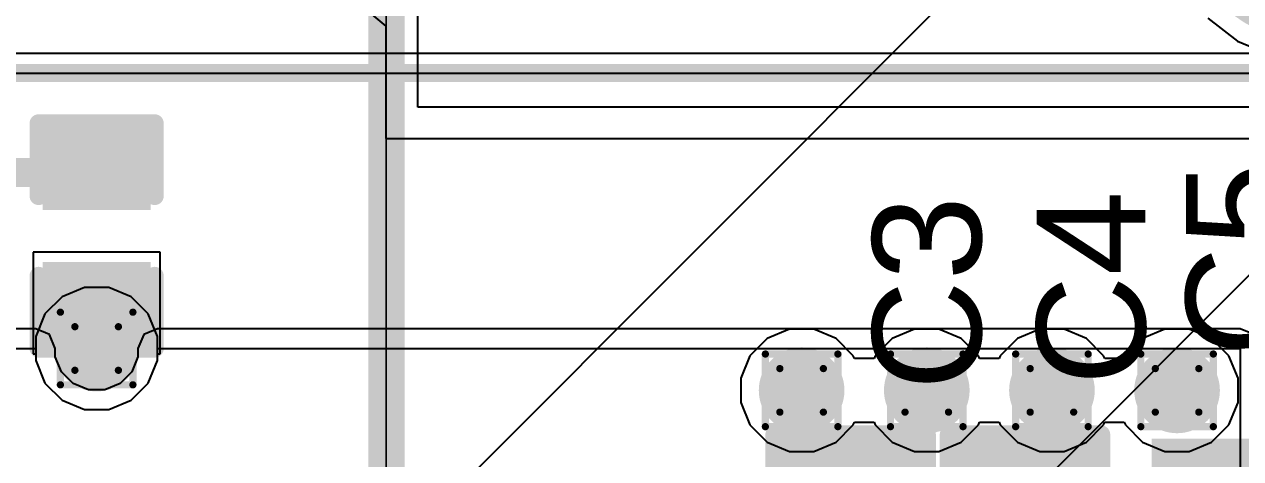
# Model space of a CAD drawing. Header units: inches. Extents: x -11 to 5433, y -4 to 5447.
# Drawn here: x -5.04 to 3.48, y 12.8 to 15.84 of the extents above; entities that cross this region are included whole.
import ezdxf

# ---------------------------------------------------------------- set-up
doc = ezdxf.new("R2010")
doc.units = ezdxf.units.IN
for name, color, linetype in [('Bottom Layer', 5, 'Continuous'), ('Bottom Overlay', 54, 'Continuous'), ('Bottom Paste', 16, 'Continuous'), ('Bottom Solder', 6, 'Continuous'), ('Drill Drawing', 1, 'Continuous'), ('Ground', 16, 'Continuous'), ('Mechanical 4', 56, 'Continuous'), ('Power', 76, 'Continuous'), ('Top Layer', 1, 'Continuous'), ('Top Overlay', 2, 'Continuous'), ('Top Paste', 8, 'Continuous'), ('Top Solder', 216, 'Continuous'), ('Via Holes', 16, 'Continuous')]:
    doc.layers.add(name, color=color, linetype=linetype)
doc.styles.add('Arial', font='', dxfattribs={"height": 0.2})
doc.styles.get('Arial').set_extended_font_data('Arial')

# ---------------------------------------------------------------- blocks, each defined once
blk = doc.blocks.new('6_TSOP__B_28')
at = {"layer": 'Bottom Layer'}
for points in [[(-1.512, 0.747), (-1.512, 1.255), (-0.813, 1.255), (-0.813, 0.747)], [(0.813, 0.747), (0.813, 1.255), (1.512, 1.255), (1.512, 0.747)], [(-1.512, -0.254), (-1.512, 0.254), (-0.813, 0.254), (-0.813, -0.254)], [(0.813, -0.254), (0.813, 0.254), (1.512, 0.254), (1.512, -0.254)], [(-1.512, -1.255), (-1.512, -0.747), (-0.813, -0.747), (-0.813, -1.255)], [(0.813, -1.255), (0.813, -0.747), (1.512, -0.747), (1.512, -1.255)]]:
    blk.add_hatch(color=5, dxfattribs=at).paths.add_polyline_path(points)
at = {"layer": 'Bottom Paste'}
for points in [[(-1.512, 0.747), (-1.512, 1.255), (-0.813, 1.255), (-0.813, 0.747)], [(0.813, 0.747), (0.813, 1.255), (1.512, 1.255), (1.512, 0.747)], [(-1.512, -0.254), (-1.512, 0.254), (-0.813, 0.254), (-0.813, -0.254)], [(0.813, -0.254), (0.813, 0.254), (1.512, 0.254), (1.512, -0.254)], [(-1.512, -1.255), (-1.512, -0.747), (-0.813, -0.747), (-0.813, -1.255)], [(0.813, -1.255), (0.813, -0.747), (1.512, -0.747), (1.512, -1.255)]]:
    blk.add_hatch(color=16, dxfattribs=at).paths.add_polyline_path(points)
at = {"layer": 'Bottom Solder'}
for points in [[(-1.6136, 0.6454), (-1.6136, 1.3566), (-0.7114, 1.3566), (-0.7114, 0.6454)], [(0.7114, 0.6454), (0.7114, 1.3566), (1.6136, 1.3566), (1.6136, 0.6454)], [(-1.6136, -0.3556), (-1.6136, 0.3556), (-0.7114, 0.3556), (-0.7114, -0.3556)], [(0.7114, -0.3556), (0.7114, 0.3556), (1.6136, 0.3556), (1.6136, -0.3556)], [(-1.6136, -1.3566), (-1.6136, -0.6454), (-0.7114, -0.6454), (-0.7114, -1.3566)], [(0.7114, -1.3566), (0.7114, -0.6454), (1.6136, -0.6454), (1.6136, -1.3566)]]:
    blk.add_hatch(color=6, dxfattribs=at).paths.add_polyline_path(points)
at = {"layer": 'Bottom Overlay'}
for points in [[(0.7112, 1.5494, 0.127, 0.127, 0), (-0.6996, 1.5488, 0.127, 0.127, 0)], [(-0.6996, 1.5488, 0.127, 0.127, 0), (-0.6996, 1.3716, 0.127, 0.127, 0)], [(0.7112, 1.5494, 0.127, 0.127, 0), (0.7112, 1.3722, 0.127, 0.127, 0)], [(-1.8034, -0.889, 0.127, 0.127, 0), (-1.8034, -1.143, 0.127, 0.127, 0)], [(-1.8034, -0.889, 0.127, 0.127, 0), (-1.6764, -1.016, 0.127, 0.127, 0)], [(-1.6764, -1.016, 0.127, 0.127, 0), (-1.8034, -1.143, 0.127, 0.127, 0)], [(-0.6996, -1.3716, 0.127, 0.127, 0), (-0.6996, -1.5488, 0.127, 0.127, 0)], [(0.7112, -1.3722, 0.127, 0.127, 0), (0.7112, -1.5494, 0.127, 0.127, 0)], [(-0.6996, -1.5488, 0.127, 0.127, 0), (0.7112, -1.5494, 0.127, 0.127, 0)]]:
    blk.add_lwpolyline(points, format="xyseb", dxfattribs=at)
for points in [[(-0.7313, 1.5488, 0.0635, 0.0635, 1), (-0.6678, 1.5488, 0.0635, 0.0635, 1)], [(-0.7313, 1.5488, 0.0635, 0.0635, 1), (-0.6678, 1.5488, 0.0635, 0.0635, 1)], [(0.6794, 1.5494, 0.0635, 0.0635, 1), (0.7429, 1.5494, 0.0635, 0.0635, 1)], [(0.6794, 1.5494, 0.0635, 0.0635, 1), (0.7429, 1.5494, 0.0635, 0.0635, 1)], [(-0.7313, 1.3716, 0.0635, 0.0635, 1), (-0.6678, 1.3716, 0.0635, 0.0635, 1)], [(0.6794, 1.3722, 0.0635, 0.0635, 1), (0.7429, 1.3722, 0.0635, 0.0635, 1)], [(-1.8352, -0.889, 0.0635, 0.0635, 1), (-1.7716, -0.889, 0.0635, 0.0635, 1)], [(-1.8352, -0.889, 0.0635, 0.0635, 1), (-1.7716, -0.889, 0.0635, 0.0635, 1)], [(-1.7082, -1.016, 0.0635, 0.0635, 1), (-1.6446, -1.016, 0.0635, 0.0635, 1)], [(-1.7082, -1.016, 0.0635, 0.0635, 1), (-1.6446, -1.016, 0.0635, 0.0635, 1)], [(-1.8352, -1.143, 0.0635, 0.0635, 1), (-1.7716, -1.143, 0.0635, 0.0635, 1)], [(-1.8352, -1.143, 0.0635, 0.0635, 1), (-1.7716, -1.143, 0.0635, 0.0635, 1)], [(-0.7313, -1.3716, 0.0635, 0.0635, 1), (-0.6678, -1.3716, 0.0635, 0.0635, 1)], [(0.6794, -1.3722, 0.0635, 0.0635, 1), (0.7429, -1.3722, 0.0635, 0.0635, 1)], [(-0.7313, -1.5488, 0.0635, 0.0635, 1), (-0.6678, -1.5488, 0.0635, 0.0635, 1)], [(-0.7313, -1.5488, 0.0635, 0.0635, 1), (-0.6678, -1.5488, 0.0635, 0.0635, 1)], [(0.6794, -1.5494, 0.0635, 0.0635, 1), (0.7429, -1.5494, 0.0635, 0.0635, 1)], [(0.6794, -1.5494, 0.0635, 0.0635, 1), (0.7429, -1.5494, 0.0635, 0.0635, 1)]]:
    blk.add_lwpolyline(points, format="xyseb", close=True, dxfattribs=at)
blk = doc.blocks.new('C___0603_47')
at = {"layer": 'Top Layer'}
for points in [[(-0.381, 0.4445), (-0.381, -0.4445), (-1.143, -0.4445), (-1.143, 0.4445)], [(1.143, 0.4445), (1.143, -0.4445), (0.381, -0.4445), (0.381, 0.4445)]]:
    blk.add_hatch(color=1, dxfattribs=at).paths.add_polyline_path(points)
at = {"layer": 'Top Paste'}
for points in [[(-0.381, 0.4445), (-0.381, -0.4445), (-1.143, -0.4445), (-1.143, 0.4445)], [(1.143, 0.4445), (1.143, -0.4445), (0.381, -0.4445), (0.381, 0.4445)]]:
    blk.add_hatch(color=8, dxfattribs=at).paths.add_polyline_path(points)
at = {"layer": 'Top Solder'}
for points in [[(-0.321, 0.5045), (-0.321, -0.5045), (-1.203, -0.5045), (-1.203, 0.5045)], [(1.203, 0.5045), (1.203, -0.5045), (0.321, -0.5045), (0.321, 0.5045)]]:
    blk.add_hatch(color=216, dxfattribs=at).paths.add_polyline_path(points)
at = {"layer": 'Top Overlay'}
for points in [[(-1.2446, 0.5334, 0.127, 0.127, 0), (-0.4572, 0.5334, 0.127, 0.127, 0)], [(-1.2446, 0.5334, 0.127, 0.127, 0), (-1.2446, -0.5334, 0.127, 0.127, 0)], [(0.4572, 0.5334, 0.127, 0.127, 0), (1.2446, 0.5334, 0.127, 0.127, 0)], [(1.2446, 0.5334, 0.127, 0.127, 0), (1.2446, -0.5334, 0.127, 0.127, 0)], [(-1.2446, -0.5334, 0.127, 0.127, 0), (-0.4572, -0.5334, 0.127, 0.127, 0)], [(0.4572, -0.5334, 0.127, 0.127, 0), (1.2446, -0.5334, 0.127, 0.127, 0)]]:
    blk.add_lwpolyline(points, format="xyseb", dxfattribs=at)
for points in [[(-1.2764, 0.5334, 0.0635, 0.0635, 1), (-1.2128, 0.5334, 0.0635, 0.0635, 1)], [(-1.2764, 0.5334, 0.0635, 0.0635, 1), (-1.2128, 0.5334, 0.0635, 0.0635, 1)], [(-0.4889, 0.5334, 0.0635, 0.0635, 1), (-0.4254, 0.5334, 0.0635, 0.0635, 1)], [(0.4254, 0.5334, 0.0635, 0.0635, 1), (0.4889, 0.5334, 0.0635, 0.0635, 1)], [(1.2128, 0.5334, 0.0635, 0.0635, 1), (1.2764, 0.5334, 0.0635, 0.0635, 1)], [(1.2128, 0.5334, 0.0635, 0.0635, 1), (1.2764, 0.5334, 0.0635, 0.0635, 1)], [(-1.2764, -0.5334, 0.0635, 0.0635, 1), (-1.2128, -0.5334, 0.0635, 0.0635, 1)], [(-1.2764, -0.5334, 0.0635, 0.0635, 1), (-1.2128, -0.5334, 0.0635, 0.0635, 1)], [(-0.4889, -0.5334, 0.0635, 0.0635, 1), (-0.4254, -0.5334, 0.0635, 0.0635, 1)], [(0.4254, -0.5334, 0.0635, 0.0635, 1), (0.4889, -0.5334, 0.0635, 0.0635, 1)], [(1.2128, -0.5334, 0.0635, 0.0635, 1), (1.2764, -0.5334, 0.0635, 0.0635, 1)], [(1.2128, -0.5334, 0.0635, 0.0635, 1), (1.2764, -0.5334, 0.0635, 0.0635, 1)]]:
    blk.add_lwpolyline(points, format="xyseb", close=True, dxfattribs=at)
blk = doc.blocks.new('TL3340AF160QG_48')
at = {"layer": 'Top Solder'}
for p in [(-1.71, 0.3751), (0.7722, 1.9528)]:
    blk.add_line(p, (-5443.0227, 5441.6372), dxfattribs=at)
blk = doc.blocks.new('C___0402_193')
at = {"layer": 'Top Layer'}
for points in [[(-0.6985, -0.3175), (-0.6985, 0.3175), (-0.2413, 0.3175), (-0.2413, -0.3175)], [(0.2413, -0.3175), (0.2413, 0.3175), (0.6985, 0.3175), (0.6985, -0.3175)]]:
    blk.add_hatch(color=1, dxfattribs=at).paths.add_polyline_path(points)
at = {"layer": 'Top Paste'}
for points in [[(-0.6985, -0.3175), (-0.6985, 0.3175), (-0.2413, 0.3175), (-0.2413, -0.3175)], [(0.2413, -0.3175), (0.2413, 0.3175), (0.6985, 0.3175), (0.6985, -0.3175)]]:
    blk.add_hatch(color=8, dxfattribs=at).paths.add_polyline_path(points)
at = {"layer": 'Top Solder'}
for points in [[(-0.7585, -0.3775), (-0.7585, 0.3775), (-0.1813, 0.3775), (-0.1813, -0.3775)], [(0.1813, -0.3775), (0.1813, 0.3775), (0.7585, 0.3775), (0.7585, -0.3775)]]:
    blk.add_hatch(color=216, dxfattribs=at).paths.add_polyline_path(points)
at = {"layer": 'Top Overlay'}
for points in [[(-0.7874, -0.4064, 0.127, 0.127, 0), (-0.7874, 0.4064, 0.127, 0.127, 0)], [(-0.2794, 0.4064, 0.127, 0.127, 0), (-0.7874, 0.4064, 0.127, 0.127, 0)], [(0.7874, 0.4064, 0.127, 0.127, 0), (0.2794, 0.4064, 0.127, 0.127, 0)], [(0.7874, -0.4064, 0.127, 0.127, 0), (0.7874, 0.4064, 0.127, 0.127, 0)], [(-0.2794, -0.4064, 0.127, 0.127, 0), (-0.7874, -0.4064, 0.127, 0.127, 0)], [(0.7874, -0.4064, 0.127, 0.127, 0), (0.2794, -0.4064, 0.127, 0.127, 0)]]:
    blk.add_lwpolyline(points, format="xyseb", dxfattribs=at)
for points in [[(-0.8191, 0.4064, 0.0635, 0.0635, 1), (-0.7556, 0.4064, 0.0635, 0.0635, 1)], [(-0.8191, 0.4064, 0.0635, 0.0635, 1), (-0.7556, 0.4064, 0.0635, 0.0635, 1)], [(-0.3111, 0.4064, 0.0635, 0.0635, 1), (-0.2477, 0.4064, 0.0635, 0.0635, 1)], [(0.2477, 0.4064, 0.0635, 0.0635, 1), (0.3111, 0.4064, 0.0635, 0.0635, 1)], [(0.7556, 0.4064, 0.0635, 0.0635, 1), (0.8191, 0.4064, 0.0635, 0.0635, 1)], [(0.7556, 0.4064, 0.0635, 0.0635, 1), (0.8191, 0.4064, 0.0635, 0.0635, 1)], [(-0.8191, -0.4064, 0.0635, 0.0635, 1), (-0.7556, -0.4064, 0.0635, 0.0635, 1)], [(-0.8191, -0.4064, 0.0635, 0.0635, 1), (-0.7556, -0.4064, 0.0635, 0.0635, 1)], [(-0.3111, -0.4064, 0.0635, 0.0635, 1), (-0.2477, -0.4064, 0.0635, 0.0635, 1)], [(0.2477, -0.4064, 0.0635, 0.0635, 1), (0.3111, -0.4064, 0.0635, 0.0635, 1)], [(0.7556, -0.4064, 0.0635, 0.0635, 1), (0.8191, -0.4064, 0.0635, 0.0635, 1)], [(0.7556, -0.4064, 0.0635, 0.0635, 1), (0.8191, -0.4064, 0.0635, 0.0635, 1)]]:
    blk.add_lwpolyline(points, format="xyseb", close=True, dxfattribs=at)
blk = doc.blocks.new('C___0603_225')
at = {"layer": 'Top Layer'}
for points in [[(-0.381, 0.4445), (-0.381, -0.4445), (-1.143, -0.4445), (-1.143, 0.4445)], [(1.143, 0.4445), (1.143, -0.4445), (0.381, -0.4445), (0.381, 0.4445)]]:
    blk.add_hatch(color=1, dxfattribs=at).paths.add_polyline_path(points)
at = {"layer": 'Top Paste'}
for points in [[(-0.381, 0.4445), (-0.381, -0.4445), (-1.143, -0.4445), (-1.143, 0.4445)], [(1.143, 0.4445), (1.143, -0.4445), (0.381, -0.4445), (0.381, 0.4445)]]:
    blk.add_hatch(color=8, dxfattribs=at).paths.add_polyline_path(points)
at = {"layer": 'Top Solder'}
for points in [[(-0.321, 0.5045), (-0.321, -0.5045), (-1.203, -0.5045), (-1.203, 0.5045)], [(1.203, 0.5045), (1.203, -0.5045), (0.321, -0.5045), (0.321, 0.5045)]]:
    blk.add_hatch(color=216, dxfattribs=at).paths.add_polyline_path(points)
at = {"layer": 'Top Overlay'}
for points in [[(-1.2446, 0.5334, 0.127, 0.127, 0), (-0.4572, 0.5334, 0.127, 0.127, 0)], [(-1.2446, 0.5334, 0.127, 0.127, 0), (-1.2446, -0.5334, 0.127, 0.127, 0)], [(0.4572, 0.5334, 0.127, 0.127, 0), (1.2446, 0.5334, 0.127, 0.127, 0)], [(1.2446, 0.5334, 0.127, 0.127, 0), (1.2446, -0.5334, 0.127, 0.127, 0)], [(-1.2446, -0.5334, 0.127, 0.127, 0), (-0.4572, -0.5334, 0.127, 0.127, 0)], [(0.4572, -0.5334, 0.127, 0.127, 0), (1.2446, -0.5334, 0.127, 0.127, 0)]]:
    blk.add_lwpolyline(points, format="xyseb", dxfattribs=at)
for points in [[(-1.2764, 0.5334, 0.0635, 0.0635, 1), (-1.2128, 0.5334, 0.0635, 0.0635, 1)], [(-1.2764, 0.5334, 0.0635, 0.0635, 1), (-1.2128, 0.5334, 0.0635, 0.0635, 1)], [(-0.4889, 0.5334, 0.0635, 0.0635, 1), (-0.4254, 0.5334, 0.0635, 0.0635, 1)], [(0.4254, 0.5334, 0.0635, 0.0635, 1), (0.4889, 0.5334, 0.0635, 0.0635, 1)], [(1.2128, 0.5334, 0.0635, 0.0635, 1), (1.2764, 0.5334, 0.0635, 0.0635, 1)], [(1.2128, 0.5334, 0.0635, 0.0635, 1), (1.2764, 0.5334, 0.0635, 0.0635, 1)], [(-1.2764, -0.5334, 0.0635, 0.0635, 1), (-1.2128, -0.5334, 0.0635, 0.0635, 1)], [(-1.2764, -0.5334, 0.0635, 0.0635, 1), (-1.2128, -0.5334, 0.0635, 0.0635, 1)], [(-0.4889, -0.5334, 0.0635, 0.0635, 1), (-0.4254, -0.5334, 0.0635, 0.0635, 1)], [(0.4254, -0.5334, 0.0635, 0.0635, 1), (0.4889, -0.5334, 0.0635, 0.0635, 1)], [(1.2128, -0.5334, 0.0635, 0.0635, 1), (1.2764, -0.5334, 0.0635, 0.0635, 1)], [(1.2128, -0.5334, 0.0635, 0.0635, 1), (1.2764, -0.5334, 0.0635, 0.0635, 1)]]:
    blk.add_lwpolyline(points, format="xyseb", close=True, dxfattribs=at)

msp = doc.modelspace()

# ---------------------------------------------------------------- hatches: boundary and pattern name
at = {"layer": 'Bottom Layer'}
h = msp.add_hatch(color=5, dxfattribs=at)
edge = h.paths.add_edge_path()
edge.add_arc((-4.5301, 13.5681), 0.3, 0, 360)
h = msp.add_hatch(color=5, dxfattribs=at)
edge = h.paths.add_edge_path()
edge.add_arc((0.408, 13.2755), 0.3, 0, 360)
h = msp.add_hatch(color=5, dxfattribs=at)
edge = h.paths.add_edge_path()
edge.add_arc((1.2847, 13.2755), 0.3, 0, 360)
h = msp.add_hatch(color=5, dxfattribs=at)
edge = h.paths.add_edge_path()
edge.add_arc((2.1613, 13.2755), 0.3, 0, 360)
h = msp.add_hatch(color=5, dxfattribs=at)
edge = h.paths.add_edge_path()
edge.add_arc((3.0379, 13.2755), 0.3, 0, 360)
at = {"layer": 'Ground'}
h = msp.add_hatch(color=16, dxfattribs=at)
edge = h.paths.add_edge_path()
edge.add_arc((-4.5301, 13.5681), 0.3, 0, 360)
h = msp.add_hatch(color=16, dxfattribs=at)
edge = h.paths.add_edge_path()
edge.add_arc((0.408, 13.2755), 0.3, 0, 360)
h = msp.add_hatch(color=16, dxfattribs=at)
edge = h.paths.add_edge_path()
edge.add_arc((1.2847, 13.2755), 0.3, 0, 360)
h = msp.add_hatch(color=16, dxfattribs=at)
edge = h.paths.add_edge_path()
edge.add_arc((2.1613, 13.2755), 0.3, 0, 360)
h = msp.add_hatch(color=16, dxfattribs=at)
edge = h.paths.add_edge_path()
edge.add_arc((3.0379, 13.2755), 0.3, 0, 360)
at = {"layer": 'Power'}
h = msp.add_hatch(color=76, dxfattribs=at)
edge = h.paths.add_edge_path()
edge.add_arc((-4.5301, 13.5681), 0.3, 0, 360)
h = msp.add_hatch(color=76, dxfattribs=at)
edge = h.paths.add_edge_path()
edge.add_arc((0.408, 13.2755), 0.3, 0, 360)
h = msp.add_hatch(color=76, dxfattribs=at)
edge = h.paths.add_edge_path()
edge.add_arc((1.2847, 13.2755), 0.3, 0, 360)
h = msp.add_hatch(color=76, dxfattribs=at)
edge = h.paths.add_edge_path()
edge.add_arc((2.1613, 13.2755), 0.3, 0, 360)
h = msp.add_hatch(color=76, dxfattribs=at)
edge = h.paths.add_edge_path()
edge.add_arc((3.0379, 13.2755), 0.3, 0, 360)
at = {"layer": 'Top Layer'}
h = msp.add_hatch(color=1, dxfattribs=at)
edge = h.paths.add_edge_path()
edge.add_arc((-4.5301, 13.5681), 0.3, 0, 360)
h = msp.add_hatch(color=1, dxfattribs=at)
edge = h.paths.add_edge_path()
edge.add_arc((0.408, 13.2755), 0.3, 0, 360)
h = msp.add_hatch(color=1, dxfattribs=at)
edge = h.paths.add_edge_path()
edge.add_arc((1.2847, 13.2755), 0.3, 0, 360)
h = msp.add_hatch(color=1, dxfattribs=at)
edge = h.paths.add_edge_path()
edge.add_arc((2.1613, 13.2755), 0.3, 0, 360)
h = msp.add_hatch(color=1, dxfattribs=at)
edge = h.paths.add_edge_path()
edge.add_arc((3.0379, 13.2755), 0.3, 0, 360)
at = {"layer": 'Via Holes'}
h = msp.add_hatch(color=7, dxfattribs=at)
edge = h.paths.add_edge_path()
edge.add_arc((-4.5301, 13.5681), 0.15, 0, 360)
h = msp.add_hatch(color=7, dxfattribs=at)
edge = h.paths.add_edge_path()
edge.add_arc((0.408, 13.2755), 0.15, 0, 360)
h = msp.add_hatch(color=7, dxfattribs=at)
edge = h.paths.add_edge_path()
edge.add_arc((1.2847, 13.2755), 0.15, 0, 360)
h = msp.add_hatch(color=7, dxfattribs=at)
edge = h.paths.add_edge_path()
edge.add_arc((2.1613, 13.2755), 0.15, 0, 360)
h = msp.add_hatch(color=7, dxfattribs=at)
edge = h.paths.add_edge_path()
edge.add_arc((3.0379, 13.2755), 0.15, 0, 360)

# ---------------------------------------------------------------- linework, layer by layer
at = {"layer": 'Bottom Layer'}
for p, q in [((3.254, 15.8776), (3.4609, 15.7188)), ((3.4609, 15.7188), (3.7019, 15.619)), ((-4.9571, 13.7056), (-5.7624, 13.7056)), ((-4.8599, 13.6653), (-4.9571, 13.7056)), ((-4.8197, 13.5681), (-4.8599, 13.6653)), ((-4.2003, 13.6653), (-4.2406, 13.5681)), ((-4.1031, 13.7056), (-4.2003, 13.6653)), ((3.4798, 13.7056), (-4.1031, 13.7056)), ((3.577, 13.6653), (3.4798, 13.7056)), ((-6.067, 13.5681), (-4.9571, 13.5681)), ((-4.9571, 13.5681), (-4.9571, 13.4832)), ((-4.8197, 13.5105), (-4.8197, 13.5681)), ((-4.2406, 13.5681), (-4.2406, 13.5105)), ((-4.1031, 13.4832), (-4.1031, 13.5681)), ((-4.1031, 13.5681), (3.4798, 13.5681)), ((3.4798, 13.5681), (3.4798, 11.5562)), ((-4.9571, 13.4832), (-4.8921, 13.3262)), ((-4.7756, 13.4041), (-4.8197, 13.5105)), ((-4.2406, 13.5105), (-4.2847, 13.4041)), ((-4.1681, 13.3262), (-4.1031, 13.4832)), ((-4.6941, 13.3226), (-4.7756, 13.4041)), ((-4.2847, 13.4041), (-4.3661, 13.3226)), ((-4.8921, 13.3262), (-4.772, 13.2061)), ((-4.5877, 13.2786), (-4.6941, 13.3226)), ((-4.3661, 13.3226), (-4.4725, 13.2786)), ((-4.2883, 13.2061), (-4.1681, 13.3262)), ((-4.4725, 13.2786), (-4.5877, 13.2786)), ((-4.772, 13.2061), (-4.6151, 13.1411)), ((-4.6151, 13.1411), (-4.4452, 13.1411)), ((-4.4452, 13.1411), (-4.2883, 13.2061))]:
    msp.add_line(p, q, dxfattribs=at)
msp.add_lwpolyline([(3.9605, 15.8602, 0.2794, 0.2794, -0.414214), (3.2366, 16.5841, 0.2794, 0.2794, 0)], format="xyseb", dxfattribs=at)
at = {"layer": 'Drill Drawing'}
for points in [[(-4.7841, 13.8221, 0.0508, 0.0508, 0), (-4.2761, 13.8221, 0.0508, 0.0508, 0)], [(-4.7841, 13.3141, 0.0508, 0.0508, 0), (-4.7841, 13.8221, 0.0508, 0.0508, 0)], [(-4.2761, 13.3141, 0.0508, 0.0508, 0), (-4.2761, 13.8221, 0.0508, 0.0508, 0)], [(-4.6825, 13.7205, 0.0508, 0.0508, 0), (-4.3777, 13.7205, 0.0508, 0.0508, 0)], [(-4.6825, 13.4157, 0.0508, 0.0508, 0), (-4.6825, 13.7205, 0.0508, 0.0508, 0)], [(-4.3777, 13.4157, 0.0508, 0.0508, 0), (-4.3777, 13.7205, 0.0508, 0.0508, 0)], [(0.154, 13.5295, 0.0508, 0.0508, 0), (0.662, 13.5295, 0.0508, 0.0508, 0)], [(0.154, 13.0215, 0.0508, 0.0508, 0), (0.154, 13.5295, 0.0508, 0.0508, 0)], [(0.662, 13.0215, 0.0508, 0.0508, 0), (0.662, 13.5295, 0.0508, 0.0508, 0)], [(1.0307, 13.5295, 0.0508, 0.0508, 0), (1.5387, 13.5295, 0.0508, 0.0508, 0)], [(1.0307, 13.0215, 0.0508, 0.0508, 0), (1.0307, 13.5295, 0.0508, 0.0508, 0)], [(1.5387, 13.0215, 0.0508, 0.0508, 0), (1.5387, 13.5295, 0.0508, 0.0508, 0)], [(1.9073, 13.5295, 0.0508, 0.0508, 0), (2.4153, 13.5295, 0.0508, 0.0508, 0)], [(1.9073, 13.0215, 0.0508, 0.0508, 0), (1.9073, 13.5295, 0.0508, 0.0508, 0)], [(2.4153, 13.0215, 0.0508, 0.0508, 0), (2.4153, 13.5295, 0.0508, 0.0508, 0)], [(2.7839, 13.5295, 0.0508, 0.0508, 0), (3.2919, 13.5295, 0.0508, 0.0508, 0)], [(2.7839, 13.0215, 0.0508, 0.0508, 0), (2.7839, 13.5295, 0.0508, 0.0508, 0)], [(3.2919, 13.0215, 0.0508, 0.0508, 0), (3.2919, 13.5295, 0.0508, 0.0508, 0)], [(-4.6825, 13.4157, 0.0508, 0.0508, 0), (-4.3777, 13.4157, 0.0508, 0.0508, 0)], [(0.2556, 13.4279, 0.0508, 0.0508, 0), (0.5604, 13.4279, 0.0508, 0.0508, 0)], [(0.2556, 13.1231, 0.0508, 0.0508, 0), (0.2556, 13.4279, 0.0508, 0.0508, 0)], [(0.5604, 13.1231, 0.0508, 0.0508, 0), (0.5604, 13.4279, 0.0508, 0.0508, 0)], [(1.1323, 13.4279, 0.0508, 0.0508, 0), (1.4371, 13.4279, 0.0508, 0.0508, 0)], [(1.1323, 13.1231, 0.0508, 0.0508, 0), (1.1323, 13.4279, 0.0508, 0.0508, 0)], [(1.4371, 13.1231, 0.0508, 0.0508, 0), (1.4371, 13.4279, 0.0508, 0.0508, 0)], [(2.0089, 13.4279, 0.0508, 0.0508, 0), (2.3137, 13.4279, 0.0508, 0.0508, 0)], [(2.0089, 13.1231, 0.0508, 0.0508, 0), (2.0089, 13.4279, 0.0508, 0.0508, 0)], [(2.3137, 13.1231, 0.0508, 0.0508, 0), (2.3137, 13.4279, 0.0508, 0.0508, 0)], [(2.8855, 13.4279, 0.0508, 0.0508, 0), (3.1903, 13.4279, 0.0508, 0.0508, 0)], [(2.8855, 13.1231, 0.0508, 0.0508, 0), (2.8855, 13.4279, 0.0508, 0.0508, 0)], [(3.1903, 13.1231, 0.0508, 0.0508, 0), (3.1903, 13.4279, 0.0508, 0.0508, 0)], [(-4.7841, 13.3141, 0.0508, 0.0508, 0), (-4.2761, 13.3141, 0.0508, 0.0508, 0)], [(0.2556, 13.1231, 0.0508, 0.0508, 0), (0.5604, 13.1231, 0.0508, 0.0508, 0)], [(1.1323, 13.1231, 0.0508, 0.0508, 0), (1.4371, 13.1231, 0.0508, 0.0508, 0)], [(2.0089, 13.1231, 0.0508, 0.0508, 0), (2.3137, 13.1231, 0.0508, 0.0508, 0)], [(2.8855, 13.1231, 0.0508, 0.0508, 0), (3.1903, 13.1231, 0.0508, 0.0508, 0)], [(0.154, 13.0215, 0.0508, 0.0508, 0), (0.662, 13.0215, 0.0508, 0.0508, 0)], [(1.0307, 13.0215, 0.0508, 0.0508, 0), (1.5387, 13.0215, 0.0508, 0.0508, 0)], [(1.9073, 13.0215, 0.0508, 0.0508, 0), (2.4153, 13.0215, 0.0508, 0.0508, 0)], [(2.7839, 13.0215, 0.0508, 0.0508, 0), (3.2919, 13.0215, 0.0508, 0.0508, 0)]]:
    msp.add_lwpolyline(points, format="xyseb", dxfattribs=at)
for points in [[(-4.7968, 13.8221, 0.0254, 0.0254, 1), (-4.7714, 13.8221, 0.0254, 0.0254, 1)], [(-4.7968, 13.8221, 0.0254, 0.0254, 1), (-4.7714, 13.8221, 0.0254, 0.0254, 1)], [(-4.2888, 13.8221, 0.0254, 0.0254, 1), (-4.2634, 13.8221, 0.0254, 0.0254, 1)], [(-4.2888, 13.8221, 0.0254, 0.0254, 1), (-4.2634, 13.8221, 0.0254, 0.0254, 1)], [(-4.6952, 13.7205, 0.0254, 0.0254, 1), (-4.6698, 13.7205, 0.0254, 0.0254, 1)], [(-4.6952, 13.7205, 0.0254, 0.0254, 1), (-4.6698, 13.7205, 0.0254, 0.0254, 1)], [(-4.3904, 13.7205, 0.0254, 0.0254, 1), (-4.365, 13.7205, 0.0254, 0.0254, 1)], [(-4.3904, 13.7205, 0.0254, 0.0254, 1), (-4.365, 13.7205, 0.0254, 0.0254, 1)], [(0.1413, 13.5295, 0.0254, 0.0254, 1), (0.1667, 13.5295, 0.0254, 0.0254, 1)], [(0.1413, 13.5295, 0.0254, 0.0254, 1), (0.1667, 13.5295, 0.0254, 0.0254, 1)], [(0.6493, 13.5295, 0.0254, 0.0254, 1), (0.6747, 13.5295, 0.0254, 0.0254, 1)], [(0.6493, 13.5295, 0.0254, 0.0254, 1), (0.6747, 13.5295, 0.0254, 0.0254, 1)], [(1.018, 13.5295, 0.0254, 0.0254, 1), (1.0434, 13.5295, 0.0254, 0.0254, 1)], [(1.018, 13.5295, 0.0254, 0.0254, 1), (1.0434, 13.5295, 0.0254, 0.0254, 1)], [(1.526, 13.5295, 0.0254, 0.0254, 1), (1.5514, 13.5295, 0.0254, 0.0254, 1)], [(1.526, 13.5295, 0.0254, 0.0254, 1), (1.5514, 13.5295, 0.0254, 0.0254, 1)], [(1.8946, 13.5295, 0.0254, 0.0254, 1), (1.92, 13.5295, 0.0254, 0.0254, 1)], [(1.8946, 13.5295, 0.0254, 0.0254, 1), (1.92, 13.5295, 0.0254, 0.0254, 1)], [(2.4026, 13.5295, 0.0254, 0.0254, 1), (2.428, 13.5295, 0.0254, 0.0254, 1)], [(2.4026, 13.5295, 0.0254, 0.0254, 1), (2.428, 13.5295, 0.0254, 0.0254, 1)], [(2.7712, 13.5295, 0.0254, 0.0254, 1), (2.7966, 13.5295, 0.0254, 0.0254, 1)], [(2.7712, 13.5295, 0.0254, 0.0254, 1), (2.7966, 13.5295, 0.0254, 0.0254, 1)], [(3.2792, 13.5295, 0.0254, 0.0254, 1), (3.3046, 13.5295, 0.0254, 0.0254, 1)], [(3.2792, 13.5295, 0.0254, 0.0254, 1), (3.3046, 13.5295, 0.0254, 0.0254, 1)], [(-4.6952, 13.4157, 0.0254, 0.0254, 1), (-4.6698, 13.4157, 0.0254, 0.0254, 1)], [(-4.6952, 13.4157, 0.0254, 0.0254, 1), (-4.6698, 13.4157, 0.0254, 0.0254, 1)], [(-4.3904, 13.4157, 0.0254, 0.0254, 1), (-4.365, 13.4157, 0.0254, 0.0254, 1)], [(-4.3904, 13.4157, 0.0254, 0.0254, 1), (-4.365, 13.4157, 0.0254, 0.0254, 1)], [(0.2429, 13.4279, 0.0254, 0.0254, 1), (0.2683, 13.4279, 0.0254, 0.0254, 1)], [(0.2429, 13.4279, 0.0254, 0.0254, 1), (0.2683, 13.4279, 0.0254, 0.0254, 1)], [(0.5477, 13.4279, 0.0254, 0.0254, 1), (0.5731, 13.4279, 0.0254, 0.0254, 1)], [(0.5477, 13.4279, 0.0254, 0.0254, 1), (0.5731, 13.4279, 0.0254, 0.0254, 1)], [(1.1196, 13.4279, 0.0254, 0.0254, 1), (1.145, 13.4279, 0.0254, 0.0254, 1)], [(1.1196, 13.4279, 0.0254, 0.0254, 1), (1.145, 13.4279, 0.0254, 0.0254, 1)], [(1.4244, 13.4279, 0.0254, 0.0254, 1), (1.4498, 13.4279, 0.0254, 0.0254, 1)], [(1.4244, 13.4279, 0.0254, 0.0254, 1), (1.4498, 13.4279, 0.0254, 0.0254, 1)], [(1.9962, 13.4279, 0.0254, 0.0254, 1), (2.0216, 13.4279, 0.0254, 0.0254, 1)], [(1.9962, 13.4279, 0.0254, 0.0254, 1), (2.0216, 13.4279, 0.0254, 0.0254, 1)], [(2.301, 13.4279, 0.0254, 0.0254, 1), (2.3264, 13.4279, 0.0254, 0.0254, 1)], [(2.301, 13.4279, 0.0254, 0.0254, 1), (2.3264, 13.4279, 0.0254, 0.0254, 1)], [(2.8728, 13.4279, 0.0254, 0.0254, 1), (2.8982, 13.4279, 0.0254, 0.0254, 1)], [(2.8728, 13.4279, 0.0254, 0.0254, 1), (2.8982, 13.4279, 0.0254, 0.0254, 1)], [(3.1776, 13.4279, 0.0254, 0.0254, 1), (3.203, 13.4279, 0.0254, 0.0254, 1)], [(3.1776, 13.4279, 0.0254, 0.0254, 1), (3.203, 13.4279, 0.0254, 0.0254, 1)], [(-4.7968, 13.3141, 0.0254, 0.0254, 1), (-4.7714, 13.3141, 0.0254, 0.0254, 1)], [(-4.7968, 13.3141, 0.0254, 0.0254, 1), (-4.7714, 13.3141, 0.0254, 0.0254, 1)], [(-4.2888, 13.3141, 0.0254, 0.0254, 1), (-4.2634, 13.3141, 0.0254, 0.0254, 1)], [(-4.2888, 13.3141, 0.0254, 0.0254, 1), (-4.2634, 13.3141, 0.0254, 0.0254, 1)], [(0.2429, 13.1231, 0.0254, 0.0254, 1), (0.2683, 13.1231, 0.0254, 0.0254, 1)], [(0.2429, 13.1231, 0.0254, 0.0254, 1), (0.2683, 13.1231, 0.0254, 0.0254, 1)], [(0.5477, 13.1231, 0.0254, 0.0254, 1), (0.5731, 13.1231, 0.0254, 0.0254, 1)], [(0.5477, 13.1231, 0.0254, 0.0254, 1), (0.5731, 13.1231, 0.0254, 0.0254, 1)], [(1.1196, 13.1231, 0.0254, 0.0254, 1), (1.145, 13.1231, 0.0254, 0.0254, 1)], [(1.1196, 13.1231, 0.0254, 0.0254, 1), (1.145, 13.1231, 0.0254, 0.0254, 1)], [(1.4244, 13.1231, 0.0254, 0.0254, 1), (1.4498, 13.1231, 0.0254, 0.0254, 1)], [(1.4244, 13.1231, 0.0254, 0.0254, 1), (1.4498, 13.1231, 0.0254, 0.0254, 1)], [(1.9962, 13.1231, 0.0254, 0.0254, 1), (2.0216, 13.1231, 0.0254, 0.0254, 1)], [(1.9962, 13.1231, 0.0254, 0.0254, 1), (2.0216, 13.1231, 0.0254, 0.0254, 1)], [(2.301, 13.1231, 0.0254, 0.0254, 1), (2.3264, 13.1231, 0.0254, 0.0254, 1)], [(2.301, 13.1231, 0.0254, 0.0254, 1), (2.3264, 13.1231, 0.0254, 0.0254, 1)], [(2.8728, 13.1231, 0.0254, 0.0254, 1), (2.8982, 13.1231, 0.0254, 0.0254, 1)], [(2.8728, 13.1231, 0.0254, 0.0254, 1), (2.8982, 13.1231, 0.0254, 0.0254, 1)], [(3.1776, 13.1231, 0.0254, 0.0254, 1), (3.203, 13.1231, 0.0254, 0.0254, 1)], [(3.1776, 13.1231, 0.0254, 0.0254, 1), (3.203, 13.1231, 0.0254, 0.0254, 1)], [(0.1413, 13.0215, 0.0254, 0.0254, 1), (0.1667, 13.0215, 0.0254, 0.0254, 1)], [(0.1413, 13.0215, 0.0254, 0.0254, 1), (0.1667, 13.0215, 0.0254, 0.0254, 1)], [(0.6493, 13.0215, 0.0254, 0.0254, 1), (0.6747, 13.0215, 0.0254, 0.0254, 1)], [(0.6493, 13.0215, 0.0254, 0.0254, 1), (0.6747, 13.0215, 0.0254, 0.0254, 1)], [(1.018, 13.0215, 0.0254, 0.0254, 1), (1.0434, 13.0215, 0.0254, 0.0254, 1)], [(1.018, 13.0215, 0.0254, 0.0254, 1), (1.0434, 13.0215, 0.0254, 0.0254, 1)], [(1.526, 13.0215, 0.0254, 0.0254, 1), (1.5514, 13.0215, 0.0254, 0.0254, 1)], [(1.526, 13.0215, 0.0254, 0.0254, 1), (1.5514, 13.0215, 0.0254, 0.0254, 1)], [(1.8946, 13.0215, 0.0254, 0.0254, 1), (1.92, 13.0215, 0.0254, 0.0254, 1)], [(1.8946, 13.0215, 0.0254, 0.0254, 1), (1.92, 13.0215, 0.0254, 0.0254, 1)], [(2.4026, 13.0215, 0.0254, 0.0254, 1), (2.428, 13.0215, 0.0254, 0.0254, 1)], [(2.4026, 13.0215, 0.0254, 0.0254, 1), (2.428, 13.0215, 0.0254, 0.0254, 1)], [(2.7712, 13.0215, 0.0254, 0.0254, 1), (2.7966, 13.0215, 0.0254, 0.0254, 1)], [(2.7712, 13.0215, 0.0254, 0.0254, 1), (2.7966, 13.0215, 0.0254, 0.0254, 1)], [(3.2792, 13.0215, 0.0254, 0.0254, 1), (3.3046, 13.0215, 0.0254, 0.0254, 1)], [(3.2792, 13.0215, 0.0254, 0.0254, 1), (3.3046, 13.0215, 0.0254, 0.0254, 1)]]:
    msp.add_lwpolyline(points, format="xyseb", close=True, dxfattribs=at)
at = {"layer": 'Ground'}
for p, q in [((0.1662, 13.6375), (0.0461, 13.5173)), ((0.3231, 13.7025), (0.1662, 13.6375)), ((0.493, 13.7025), (0.3231, 13.7025)), ((0.6499, 13.6375), (0.493, 13.7025)), ((0.77, 13.5173), (0.6499, 13.6375)), ((1.0428, 13.6375), (0.9227, 13.5173)), ((1.1997, 13.7025), (1.0428, 13.6375)), ((1.3696, 13.7025), (1.1997, 13.7025)), ((1.5265, 13.6375), (1.3696, 13.7025)), ((1.6467, 13.5173), (1.5265, 13.6375)), ((1.9194, 13.6375), (1.7993, 13.5173)), ((2.0763, 13.7025), (1.9194, 13.6375)), ((2.2462, 13.7025), (2.0763, 13.7025)), ((2.4032, 13.6375), (2.2462, 13.7025)), ((2.5233, 13.5173), (2.4032, 13.6375)), ((2.796, 13.6375), (2.6759, 13.5173)), ((2.953, 13.7025), (2.796, 13.6375)), ((3.1228, 13.7025), (2.953, 13.7025)), ((3.2798, 13.6375), (3.1228, 13.7025)), ((3.3999, 13.5173), (3.2798, 13.6375)), ((0.0461, 13.5173), (-0.019, 13.3604)), ((0.7776, 13.499), (0.77, 13.5173)), ((0.9151, 13.499), (0.7776, 13.499)), ((0.9227, 13.5173), (0.9151, 13.499)), ((1.6542, 13.499), (1.6467, 13.5173)), ((1.7917, 13.499), (1.6542, 13.499)), ((1.7993, 13.5173), (1.7917, 13.499)), ((2.5309, 13.499), (2.5233, 13.5173)), ((2.6683, 13.499), (2.5309, 13.499)), ((2.6759, 13.5173), (2.6683, 13.499)), ((3.4649, 13.3604), (3.3999, 13.5173)), ((-0.019, 13.3604), (-0.019, 13.1905)), ((3.4649, 13.1905), (3.4649, 13.3604)), ((-0.019, 13.1905), (0.0461, 13.0336)), ((3.3999, 13.0336), (3.4649, 13.1905)), ((0.77, 13.0336), (0.7776, 13.0519)), ((0.7776, 13.0519), (0.9151, 13.0519)), ((0.9151, 13.0519), (0.9227, 13.0336)), ((1.6467, 13.0336), (1.6542, 13.0519)), ((1.6542, 13.0519), (1.7917, 13.0519)), ((1.7917, 13.0519), (1.7993, 13.0336)), ((2.5233, 13.0336), (2.5309, 13.0519)), ((2.5309, 13.0519), (2.6683, 13.0519)), ((2.6683, 13.0519), (2.6759, 13.0336)), ((0.0461, 13.0336), (0.1662, 12.9135)), ((0.6499, 12.9135), (0.77, 13.0336)), ((0.9227, 13.0336), (1.0428, 12.9135)), ((1.5265, 12.9135), (1.6467, 13.0336)), ((1.7993, 13.0336), (1.9194, 12.9135)), ((2.4032, 12.9135), (2.5233, 13.0336)), ((2.6759, 13.0336), (2.796, 12.9135)), ((3.2798, 12.9135), (3.3999, 13.0336)), ((0.1662, 12.9135), (0.3231, 12.8485)), ((0.493, 12.8485), (0.6499, 12.9135)), ((1.0428, 12.9135), (1.1997, 12.8485)), ((1.3696, 12.8485), (1.5265, 12.9135)), ((1.9194, 12.9135), (2.0763, 12.8485)), ((2.2462, 12.8485), (2.4032, 12.9135)), ((2.796, 12.9135), (2.953, 12.8485)), ((3.1228, 12.8485), (3.2798, 12.9135)), ((0.3231, 12.8485), (0.493, 12.8485)), ((1.1997, 12.8485), (1.3696, 12.8485)), ((2.0763, 12.8485), (2.2462, 12.8485)), ((2.953, 12.8485), (3.1228, 12.8485))]:
    msp.add_line(p, q, dxfattribs=at)
at = {"layer": 'Mechanical 4'}
for points in [[(-2.5, -2.5, 0.254, 0.254, 0), (-2.5, 33.5, 0.254, 0.254, 0)], [(-2.5028, -2.505, 0.0127, 0.0127, 0), (-2.5028, 33.495, 0.0127, 0.0127, 0)]]:
    msp.add_lwpolyline(points, format="xyseb", dxfattribs=at)
at = {"layer": 'Power'}
for p, q in [((-2.2807, 15.2563), (-2.2807, 16.0464)), ((-2.6029, 15.9041), (-2.5047, 15.8235)), ((-2.5047, 15.8235), (-2.5047, 15.0368)), ((6.1029, 15.2563), (-2.2807, 15.2563)), ((-2.5047, 15.0368), (5.793, 15.0368)), ((-4.6151, 13.9951), (-4.772, 13.9301)), ((-4.4452, 13.9951), (-4.6151, 13.9951)), ((-4.2883, 13.9301), (-4.4452, 13.9951)), ((-4.772, 13.9301), (-4.8921, 13.81)), ((-4.1681, 13.81), (-4.2883, 13.9301)), ((-4.8921, 13.81), (-4.9571, 13.653)), ((-4.1031, 13.653), (-4.1681, 13.81)), ((-4.9571, 13.653), (-4.9571, 13.4832)), ((-4.1031, 13.4832), (-4.1031, 13.653)), ((-4.9571, 13.4832), (-4.8921, 13.3262)), ((-4.1681, 13.3262), (-4.1031, 13.4832)), ((-4.8921, 13.3262), (-4.772, 13.2061)), ((-4.2883, 13.2061), (-4.1681, 13.3262)), ((-4.772, 13.2061), (-4.6151, 13.1411)), ((-4.6151, 13.1411), (-4.4452, 13.1411)), ((-4.4452, 13.1411), (-4.2883, 13.2061))]:
    msp.add_line(p, q, dxfattribs=at)
at = {"layer": 'Top Layer'}
for p, q in [((4.7159, 15.6324), (-10.064, 15.6324)), ((-10.064, 15.495), (4.7159, 15.495)), ((-4.0856, 14.2412), (-4.9746, 14.2412)), ((-4.9746, 14.2412), (-4.9746, 13.53)), ((-4.0856, 13.53), (-4.0856, 14.2412)), ((-4.9746, 13.53), (-4.9571, 13.53)), ((-4.9571, 13.53), (-4.9571, 13.4832)), ((-4.9571, 13.4832), (-4.8921, 13.3262)), ((-4.1681, 13.3262), (-4.1031, 13.4832)), ((-4.1031, 13.4832), (-4.1031, 13.53)), ((-4.1031, 13.53), (-4.0856, 13.53)), ((-4.8921, 13.3262), (-4.772, 13.2061)), ((-4.2883, 13.2061), (-4.1681, 13.3262)), ((-4.772, 13.2061), (-4.6151, 13.1411)), ((-4.6151, 13.1411), (-4.4452, 13.1411)), ((-4.4452, 13.1411), (-4.2883, 13.2061))]:
    msp.add_line(p, q, dxfattribs=at)
for points in [[(-4.6943, 14.8, 0.2032, 0.2032, 0), (-4.5995, 14.8948, 0.2032, 0.2032, 0)], [(-4.5995, 14.8948, 0.3048, 0.3048, 0), (-4.5809, 14.8762, 0.3048, 0.3048, 0)], [(-6.2608, 14.8, 0.2032, 0.2032, 0), (-4.6943, 14.8, 0.2032, 0.2032, 0)], [(-4.5301, 13.5681, 0.3048, 0.3048, 0), (-4.5301, 13.8856, 0.3048, 0.3048, 0)]]:
    msp.add_lwpolyline(points, format="xyseb", dxfattribs=at)
for points in [[(-4.6757, 14.8948, 0.1524, 0.1524, 1), (-4.5233, 14.8948, 0.1524, 0.1524, 1)], [(-4.6571, 14.8762, 0.1524, 0.1524, 1), (-4.5047, 14.8762, 0.1524, 0.1524, 1)], [(-4.6503, 14.8948, 0.1016, 0.1016, 1), (-4.5487, 14.8948, 0.1016, 0.1016, 1)], [(-4.7451, 14.8, 0.1016, 0.1016, 1), (-4.6435, 14.8, 0.1016, 0.1016, 1)], [(-4.7451, 14.8, 0.1016, 0.1016, 1), (-4.6435, 14.8, 0.1016, 0.1016, 1)], [(-4.6063, 13.8856, 0.1524, 0.1524, 1), (-4.4539, 13.8856, 0.1524, 0.1524, 1)], [(-4.6063, 13.5681, 0.1524, 0.1524, 1), (-4.4539, 13.5681, 0.1524, 0.1524, 1)]]:
    msp.add_lwpolyline(points, format="xyseb", close=True, dxfattribs=at)
at = {"layer": 'Top Overlay'}
msp.add_lwpolyline([(-5.4266, 15.495, 0.127, 0.127, 0), (3.9186, 15.495, 0.127, 0.127, 0)], format="xyseb", dxfattribs=at)

# ---------------------------------------------------------------- block references
for name, p, rotation in [('TL3340AF160QG_48', (-8.785, 4.4704), 270), ('C___0402_193', (-4.5301, 14.3555), 270), ('C___0603_47', (0.7513, 11.7216), 90), ('C___0603_225', (1.9726, 11.7216), 90), ('6_TSOP__B_28', (4.2168, 11.3236), 90)]:
    msp.add_blockref(name, p, dxfattribs=dict(rotation=rotation))

# ---------------------------------------------------------------- texts
at = {"layer": 'Top Overlay', "style": 'Arial'}
for s, p in [('C5', (3.8615, 13.513)), ('C3', (1.6655, 13.2755)), ('C4', (2.8154, 13.3098))]:
    msp.add_text(s, height=0.762, rotation=90, dxfattribs=at).set_placement(p)

doc.saveas('drawing.dxf')
